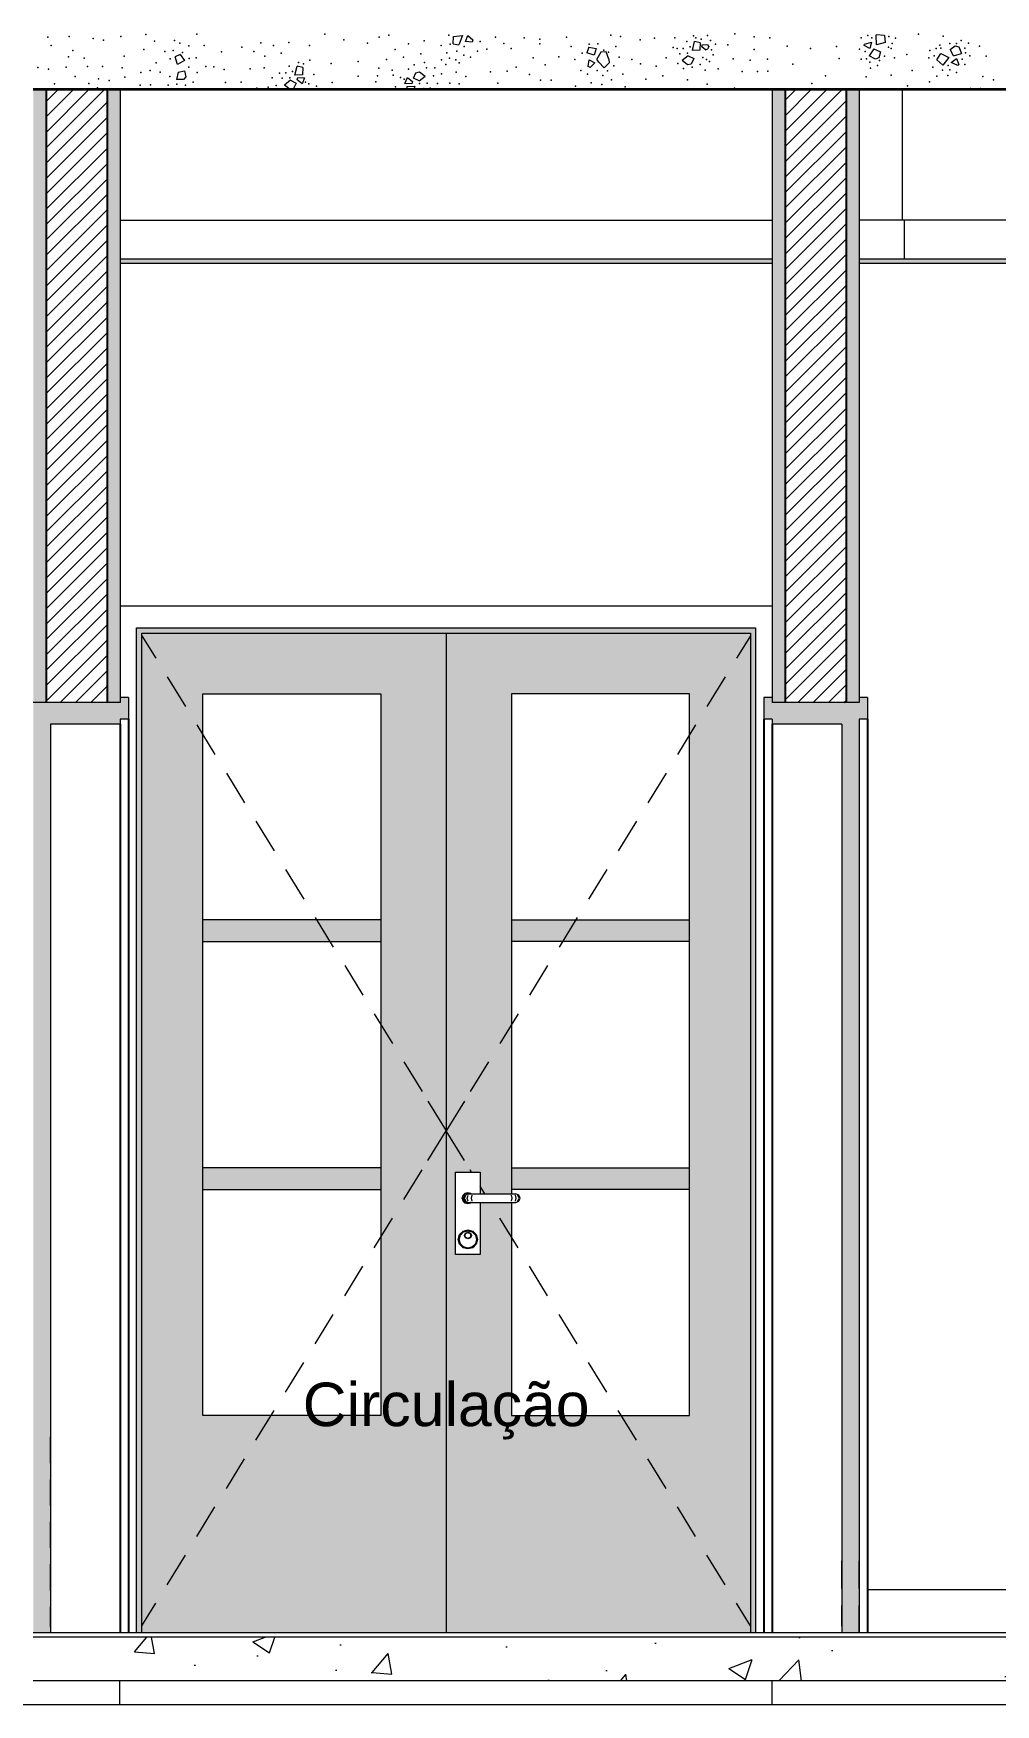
# Model space of a CAD drawing. Header units: metres. Extents: x -77 to 97, y 0 to 6.
# Drawn here: x 39.14 to 41.353, y -0.373 to 3.471 of the extents above; entities that cross this region are included whole.
import ezdxf

# ---------------------------------------------------------------- set-up
doc = ezdxf.new("R2010")
doc.units = ezdxf.units.M
doc.header["$MEASUREMENT"] = 0
for name, color, linetype, lineweight in [('0_Caneta_No__1', 7, 'Continuous', 35), ('FORRO.EXEC_Caneta_No__241', 7, 'Continuous', 13), ('LAJES.EST_Caneta_No__1', 7, 'Continuous', 35), ('LAJES.EST_Caneta_No__241', 7, 'Continuous', 13), ('LAJES.EST_Caneta_No__4', 7, 'Continuous', 20), ('LAJES.EST_Caneta_No__7', 7, 'Continuous', 13), ('PAREDE CONSTRUIR_Caneta_No__241', 7, 'Continuous', 13), ('PAREDE CONSTRUIR_Caneta_No__3', 7, 'Continuous', 25), ('PISO - Rodapé_Caneta_No__11', 7, 'Continuous', 5), ('Portas Archicad_Caneta_No__241', 7, 'Continuous', 13), ('Portas Archicad_Caneta_No__3', 7, 'Continuous', 25)]:
    doc.layers.add(name, color=color, linetype=linetype, lineweight=lineweight)
for name, color, linetype in [('COTAS CORTE', 7, 'Continuous'), ('FORRO.EXEC', 7, 'Continuous'), ('LAJES.EST', 7, 'Continuous'), ('PAREDE CONSTRUIR', 7, 'Continuous'), ('Portas Archicad', 7, 'Continuous')]:
    doc.layers.add(name, color=color, linetype=linetype)
for name, color, linetype, lineweight, true_color in [('COTAS CORTE_Caneta_No__25', 7, 'Continuous', 13, 0x982312), ('LAJES.EST_Caneta_No__16', 7, 'Continuous', 0, 0xc9c9c9), ('LAJES.EST_Caneta_No__254', 7, 'Continuous', 0, 0xd1c9ad), ('LAJES.EST_Caneta_No__97', 7, 'Continuous', 5, 0x6b6b6b), ('PAREDE CONSTRUIR_Caneta_No__16', 7, 'Continuous', 0, 0xc9c9c9), ('Portas Archicad_Caneta_No__16', 7, 'Continuous', 0, 0xc9c9c9), ('Portas Archicad_Caneta_No__9', 7, 'Continuous', 5, 0x020202)]:
    doc.layers.add(name, color=color, linetype=linetype, lineweight=lineweight, true_color=true_color)
doc.styles.add('ESTILO_GERADO_1', font='arial.ttf')
doc.dimstyles.new('ESTILO_GERADO__10', dxfattribs={"dimtxt": 0.1, "dimasz": 0.0475, "dimexe": 0.18, "dimexo": 0.624631, "dimgap": 0, "dimtad": 1, "dimzin": 0, "dimdsep": 46, "dimtxsty": 'ESTILO_GERADO_1', "dimblk": 'ARROWHEAD_11', "dimblk1": 'ARROWHEAD_11', "dimblk2": 'ARROWHEAD_11', "dimcen": 0.09, "dimclrd": 256, "dimclre": 256, "dimclrt": 256, "dimadec": 0, "dimazin": 0, "dimtfac": 1, "dimtdec": 4, "dimtmove": 0, "dimatfit": 3, "dimfxl": 0, "dimtolj": 1, "dimtzin": 0, "dimarcsym": 0})
pattern_1 = [(45, (77.543113, -0.207991), (-0.01767767, 0.01767767), [])]

# ---------------------------------------------------------------- blocks, each defined once
blk = doc.blocks.new('*X90', base_point=(77.5431, -0.208))
at = {"layer": 'LAJES.EST_Caneta_No__241', "color": 7, "linetype": 'Continuous', "lineweight": 13}
for p, q in [((40.1056, 3.4476), (40.1063, 3.4643)), ((40.1063, 3.4643), (40.1272, 3.4661)), ((40.1272, 3.4661), (40.1186, 3.4448)), ((40.1337, 3.4523), (40.1394, 3.4663)), ((40.1394, 3.4663), (40.151, 3.4568)), ((41.0793, 3.445), (41.0787, 3.4678)), ((41.0977, 3.4667), (41.0787, 3.4678)), ((41.0977, 3.4667), (41.0997, 3.4502)), ((39.4778, 3.423), (39.4657, 3.4174)), ((39.4778, 3.423), (39.4873, 3.4093)), ((40.1056, 3.4476), (40.1186, 3.4448)), ((40.1496, 3.4515), (40.1337, 3.4523)), ((40.151, 3.4568), (40.1496, 3.4515)), ((40.4178, 3.4393), (40.4133, 3.4268)), ((40.4301, 3.421), (40.4133, 3.4268)), ((40.4178, 3.4393), (40.4343, 3.4364)), ((40.4343, 3.4364), (40.4301, 3.421)), ((40.4453, 3.428), (40.4361, 3.412)), ((40.4573, 3.4287), (40.4453, 3.428)), ((40.4633, 3.412), (40.4573, 3.4287)), ((40.6559, 3.4317), (40.6609, 3.4523)), ((40.6733, 3.4328), (40.6559, 3.4317)), ((40.6739, 3.4495), (40.6609, 3.4523)), ((40.6739, 3.4495), (40.6733, 3.4328)), ((40.6776, 3.4402), (40.679, 3.4454)), ((40.6858, 3.4335), (40.6776, 3.4402)), ((40.679, 3.4454), (40.6916, 3.4448)), ((40.6858, 3.4335), (40.6912, 3.4355)), ((40.6937, 3.4417), (40.6912, 3.4355)), ((40.6937, 3.4417), (40.6916, 3.4448)), ((41.0513, 3.4438), (41.0515, 3.4464)), ((41.0642, 3.4362), (41.0513, 3.4438)), ((41.0515, 3.4464), (41.0676, 3.451)), ((41.0735, 3.4357), (41.0628, 3.4199)), ((41.0676, 3.451), (41.0642, 3.4362)), ((41.0735, 3.4357), (41.0887, 3.4289)), ((41.0997, 3.4502), (41.0793, 3.445)), ((41.0887, 3.4289), (41.0847, 3.4153)), ((41.2183, 3.4108), (41.2271, 3.4249)), ((41.2271, 3.4249), (41.2462, 3.4161)), ((41.249, 3.4346), (41.2607, 3.4425)), ((41.2566, 3.4197), (41.249, 3.4346)), ((41.2566, 3.4197), (41.2748, 3.4252)), ((41.2607, 3.4425), (41.2688, 3.4402)), ((41.2688, 3.4402), (41.2748, 3.4252)), ((39.4711, 3.3996), (39.4657, 3.4174)), ((39.4873, 3.4093), (39.4711, 3.3996)), ((39.4731, 3.3824), (39.4877, 3.3854)), ((39.4877, 3.3854), (39.4904, 3.3715)), ((39.7413, 3.3752), (39.7464, 3.3958)), ((39.7594, 3.393), (39.7464, 3.3958)), ((39.7594, 3.393), (39.7587, 3.3763)), ((40.02, 3.3809), (40.0282, 3.3829)), ((40.0282, 3.3829), (40.0409, 3.3729)), ((40.4158, 3.3952), (40.4187, 3.4108)), ((40.4208, 3.3931), (40.4158, 3.3952)), ((40.4187, 3.4108), (40.4318, 3.4033)), ((40.4318, 3.4033), (40.4208, 3.3931)), ((40.4404, 3.405), (40.4361, 3.412)), ((40.4526, 3.3924), (40.4404, 3.405)), ((40.4642, 3.4036), (40.4526, 3.3924)), ((40.4633, 3.412), (40.4642, 3.4036)), ((40.6458, 3.4199), (40.6321, 3.4088)), ((40.6448, 3.3988), (40.6321, 3.4088)), ((40.653, 3.4008), (40.6448, 3.3988)), ((40.6458, 3.4199), (40.6591, 3.4135)), ((40.6591, 3.4135), (40.653, 3.4008)), ((41.0769, 3.412), (41.0628, 3.4199)), ((41.0847, 3.4153), (41.0769, 3.412)), ((41.2183, 3.4108), (41.2324, 3.398)), ((41.2462, 3.4161), (41.2324, 3.398)), ((41.2515, 3.4041), (41.2635, 3.4134)), ((41.2669, 3.3975), (41.2515, 3.4041)), ((41.2635, 3.4134), (41.2687, 3.3994)), ((41.2687, 3.3994), (41.2669, 3.3975)), ((39.4731, 3.3824), (39.469, 3.3653)), ((39.4851, 3.365), (39.469, 3.3653)), ((39.4904, 3.3715), (39.4851, 3.365)), ((39.7312, 3.3634), (39.7176, 3.3523)), ((39.7302, 3.3422), (39.7176, 3.3523)), ((39.7312, 3.3634), (39.7446, 3.357)), ((39.7446, 3.357), (39.7384, 3.3443)), ((39.7587, 3.3763), (39.7413, 3.3752)), ((39.7464, 3.3646), (39.7478, 3.3699)), ((39.758, 3.3551), (39.7464, 3.3646)), ((39.7478, 3.3699), (39.7637, 3.3691)), ((39.7637, 3.3691), (39.758, 3.3551)), ((39.9947, 3.356), (40.0004, 3.3701)), ((40.0106, 3.3553), (39.9947, 3.356)), ((39.9995, 3.342), (39.9997, 3.3489)), ((39.9997, 3.3489), (40.0171, 3.35)), ((40.0004, 3.3701), (40.012, 3.3605)), ((40.012, 3.3605), (40.0106, 3.3553)), ((40.0139, 3.3682), (40.02, 3.3809)), ((40.0272, 3.3618), (40.0139, 3.3682)), ((40.0171, 3.35), (40.0152, 3.342)), ((40.0272, 3.3618), (40.0409, 3.3729)), ((39.7384, 3.3443), (39.7302, 3.3422))]:
    blk.add_line(p, q, dxfattribs=at)
for p in [(39.1733, 3.4625), (39.2225, 3.464), (39.3409, 3.4641), (39.3984, 3.469), (39.5158, 3.4697), (39.8103, 3.4693), (39.9352, 3.4624), (39.9575, 3.4672), (40.0952, 3.4673), (40.2026, 3.4625), (40.2687, 3.4611), (40.3666, 3.4626), (40.468, 3.4671), (40.4906, 3.4638), (40.5684, 3.46), (40.6152, 3.4611), (40.6585, 3.4659), (40.664, 3.4609), (40.6904, 3.4665), (40.7538, 3.4702), (40.7979, 3.4631), (40.8344, 3.4614), (41.0443, 3.4611), (41.0596, 3.4661), (41.0687, 3.4608), (41.1079, 3.4639), (41.1235, 3.4604), (41.1764, 3.4696), (41.2329, 3.4652), (39.1805, 3.4437), (39.2309, 3.4318), (39.277, 3.4594), (39.3013, 3.4557), (39.3942, 3.4345), (39.4181, 3.4536), (39.4422, 3.4293), (39.4611, 3.4318), (39.4645, 3.4551), (39.4768, 3.4487), (39.4828, 3.4277), (39.4971, 3.4427), (39.5325, 3.4432), (39.5724, 3.429), (39.6191, 3.44), (39.6469, 3.43), (39.663, 3.4493), (39.6922, 3.4431), (39.7101, 3.426), (39.7278, 3.4507), (39.7751, 3.4436), (39.8541, 3.4564), (39.9087, 3.4492), (39.9723, 3.4345), (40.0029, 3.4473), (40.0308, 3.424), (40.039, 3.4544), (40.0783, 3.4436), (40.0909, 3.4266), (40.0987, 3.4469), (40.1136, 3.4306), (40.1307, 3.4415), (40.1615, 3.4301), (40.1674, 3.4526), (40.1833, 3.4348), (40.222, 3.448), (40.239, 3.4366), (40.3051, 3.4476), (40.3052, 3.4581), (40.3769, 3.4411), (40.4021, 3.4255), (40.4181, 3.4462), (40.4387, 3.447), (40.4525, 3.4329), (40.4625, 3.4278), (40.48, 3.4412), (40.5357, 3.4566), (40.6118, 3.4392), (40.6205, 3.4362), (40.627, 3.4246), (40.635, 3.4369), (40.6431, 3.4524), (40.6446, 3.4259), (40.6505, 3.4402), (40.676, 3.4578), (40.6977, 3.4551), (40.6998, 3.4336), (40.7035, 3.422), (40.7092, 3.4469), (40.7374, 3.4451), (40.7983, 3.4345), (40.8739, 3.4417), (40.9276, 3.4368), (40.9873, 3.4414), (41.0404, 3.4347), (41.0534, 3.4293), (41.107, 3.44), (41.1131, 3.4362), (41.1152, 3.4477), (41.1494, 3.4231), (41.2022, 3.4319), (41.2166, 3.4366), (41.2255, 3.4442), (41.2278, 3.4374), (41.2482, 3.4482), (41.2637, 3.4482), (41.2745, 3.4546), (41.2829, 3.4377), (41.2845, 3.4267), (41.2911, 3.4492), (41.316, 3.4423), (39.1502, 3.3931), (39.1746, 3.3893), (39.215, 3.3939), (39.2207, 3.417), (39.257, 3.4141), (39.2642, 3.3954), (39.2991, 3.3955), (39.3439, 3.392), (39.3487, 3.4188), (39.4081, 3.3863), (39.4226, 3.4033), (39.4541, 3.4127), (39.4977, 3.3939), (39.4979, 3.4136), (39.5141, 3.4154), (39.5367, 3.3952), (39.5548, 3.3945), (39.5788, 3.388), (39.6389, 3.3901), (39.671, 3.3918), (39.6719, 3.4188), (39.7285, 3.3959), (39.736, 3.3836), (39.7494, 3.4044), (39.7614, 3.4012), (39.7758, 3.41), (39.8245, 3.4022), (39.8869, 3.4069), (39.9346, 3.3914), (39.9522, 3.4116), (39.9654, 3.3864), (39.9916, 3.4169), (40.0026, 3.3887), (40.0155, 3.3992), (40.0396, 3.4043), (40.044, 3.3917), (40.0634, 3.3923), (40.0784, 3.4105), (40.0884, 3.3994), (40.0968, 3.414), (40.1114, 3.4107), (40.119, 3.4038), (40.1302, 3.4211), (40.1454, 3.4167), (40.1913, 3.383), (40.23, 3.3844), (40.2503, 3.3937), (40.2898, 3.4147), (40.317, 3.3988), (40.349, 3.4173), (40.3856, 3.4115), (40.3991, 3.3859), (40.4369, 3.3863), (40.4609, 3.3849), (40.4749, 3.3963), (40.4876, 3.4169), (40.5163, 3.4116), (40.5364, 3.4013), (40.5726, 3.396), (40.5959, 3.4147), (40.622, 3.4024), (40.6351, 3.3906), (40.6556, 3.3933), (40.6738, 3.3996), (40.6801, 3.4156), (40.6856, 3.3864), (40.6883, 3.4116), (40.695, 3.4066), (40.7149, 3.3897), (40.75, 3.4128), (40.7703, 3.3833), (40.7886, 3.4094), (40.8059, 3.3839), (40.8285, 3.4123), (40.8297, 3.3841), (40.8871, 3.4003), (40.9932, 3.4135), (41.0445, 3.412), (41.0562, 3.4127), (41.0644, 3.405), (41.0653, 3.391), (41.0816, 3.3973), (41.086, 3.409), (41.0979, 3.4188), (41.1205, 3.4152), (41.1612, 3.3857), (41.2, 3.4152), (41.2087, 3.3935), (41.2121, 3.4194), (41.2312, 3.3869), (41.2445, 3.3971), (41.2482, 3.3873), (41.2762, 3.4119), (41.2829, 3.3996), (41.2941, 3.4198), (41.332, 3.4186), (39.1884, 3.3549), (39.2359, 3.3723), (39.2677, 3.3563), (39.287, 3.3458), (39.2898, 3.3667), (39.3142, 3.363), (39.3504, 3.3705), (39.3852, 3.3525), (39.3868, 3.3816), (39.4094, 3.3526), (39.4315, 3.3818), (39.45, 3.3522), (39.4536, 3.3721), (39.4695, 3.3542), (39.49, 3.3522), (39.5075, 3.3591), (39.5165, 3.3817), (39.5821, 3.3581), (39.6181, 3.3591), (39.6535, 3.3453), (39.6796, 3.3473), (39.6892, 3.3688), (39.6982, 3.3512), (39.7059, 3.3797), (39.7125, 3.3681), (39.7204, 3.3803), (39.7301, 3.3694), (39.7655, 3.3591), (39.7737, 3.3551), (39.7853, 3.3771), (39.7912, 3.3497), (39.827, 3.3582), (39.8873, 3.3727), (39.9276, 3.3599), (39.9316, 3.3736), (39.9672, 3.3755), (39.9732, 3.3481), (39.9847, 3.37), (39.9929, 3.3661), (40.0284, 3.3558), (40.038, 3.3448), (40.046, 3.3571), (40.0525, 3.3455), (40.0602, 3.3739), (40.0692, 3.3564), (40.0788, 3.3779), (40.0978, 3.3571), (40.1126, 3.3822), (40.119, 3.3549), (40.1349, 3.3723), (40.2084, 3.357), (40.2811, 3.3769), (40.3064, 3.3635), (40.3306, 3.3637), (40.3868, 3.3501), (40.4144, 3.3774), (40.423, 3.3577), (40.4474, 3.3539), (40.4502, 3.3748), (40.4695, 3.3643), (40.496, 3.3773), (40.5013, 3.3484), (40.5488, 3.3658), (40.5876, 3.3735), (40.6447, 3.3642), (40.69, 3.3542), (40.7528, 3.3451), (40.9306, 3.3561), (40.9624, 3.3738), (41.0556, 3.3716), (41.1132, 3.3753), (41.1504, 3.351), (41.2015, 3.3602), (41.218, 3.373), (41.2439, 3.3741), (41.2632, 3.3816), (41.3244, 3.3723), (41.3488, 3.3641), (39.2121, 3.3429), (39.2412, 3.3434), (39.3227, 3.3432), (39.89, 3.3433), (40.2622, 3.344), (40.9981, 3.3435), (41.2953, 3.3443), (41.3189, 3.3442)]:
    blk.add_point(p, dxfattribs=at)
blk = doc.blocks.new('*D106', base_point=(77.5431, -0.208))
at = {"layer": 'COTAS CORTE_Caneta_No__25', "linetype": 'Continuous', "lineweight": 13, "true_color": 0x982312}
for points in [[(45.0939, 3.342), (45.0949, 3.3372), (45.0976, 3.3332), (45.1016, 3.3305), (45.1064, 3.3295), (45.1112, 3.3305), (45.1153, 3.3332), (45.118, 3.3372), (45.1189, 3.342), (45.118, 3.3468), (45.1153, 3.3508), (45.1112, 3.3536), (45.1064, 3.3545), (45.1016, 3.3536), (45.0976, 3.3508), (45.0949, 3.3468)], [(45.0939, 2.952), (45.0949, 2.9472), (45.0976, 2.9432), (45.1016, 2.9405), (45.1064, 2.9395), (45.1112, 2.9405), (45.1153, 2.9432), (45.118, 2.9472), (45.1189, 2.952), (45.118, 2.9568), (45.1153, 2.9608), (45.1112, 2.9636), (45.1064, 2.9645), (45.1016, 2.9636), (45.0976, 2.9608), (45.0949, 2.9568)], [(45.0939, 2.942), (45.0949, 2.9372), (45.0976, 2.9332), (45.1016, 2.9305), (45.1064, 2.9295), (45.1112, 2.9305), (45.1153, 2.9332), (45.118, 2.9372), (45.1189, 2.942), (45.118, 2.9468), (45.1153, 2.9508), (45.1112, 2.9536), (45.1064, 2.9545), (45.1016, 2.9536), (45.0976, 2.9508), (45.0949, 2.9468)]]:
    blk.add_hatch(color=24, dxfattribs=at).paths.add_polyline_path(points)
at = {"layer": 'COTAS CORTE_Caneta_No__25', "color": 24, "linetype": 'Continuous', "lineweight": 13, "true_color": 0x982312}
for p, q in [((45.0939, 3.342), (44.4818, 3.342)), ((45.1064, 2.9645), (45.1064, 3.3295)), ((45.1533, 3.342), (45.1189, 3.342)), ((45.0939, 2.952), (44.4818, 2.952)), ((45.1533, 2.952), (45.1189, 2.952))]:
    blk.add_line(p, q, dxfattribs=at)
for centre in [(45.1064, 3.342), (45.1064, 2.952)]:
    blk.add_circle(centre, 0.0125, dxfattribs=at)
at = {"layer": 'COTAS CORTE_Caneta_No__25', "color": 24, "lineweight": 13, "true_color": 0x982312, "insert": (45.0864, 3.0135), "char_height": 0.1, "attachment_point": 7, "rotation": 90, "style": 'ESTILO_GERADO_1'}
blk.add_mtext('\\A1;{\\pql;\\fArial|b0|i0|c0|p0;\\W1.000000;0,39}', dxfattribs=at)
blk = doc.blocks.new('ARROWHEAD_11')
at = {"color": 0, "linetype": 'Continuous', "lineweight": 0}
blk.add_line((0, 0), (-1, 0), dxfattribs=at)
at = {"color": 0, "linetype": 'Continuous', "lineweight": 0, "const_width": 0.25, "flags": 128}
blk.add_lwpolyline([(-0.125, 0, 1), (0.125, 0, 1)], format="xyb", close=True, dxfattribs=at)
blk = doc.blocks.new('*D107', base_point=(77.5431, -0.208))
at = {"layer": 'COTAS CORTE_Caneta_No__25', "linetype": 'Continuous', "lineweight": 13, "true_color": 0x982312}
for points in [[(45.0939, 3.492), (45.0949, 3.4872), (45.0976, 3.4832), (45.1016, 3.4805), (45.1064, 3.4795), (45.1112, 3.4805), (45.1153, 3.4832), (45.118, 3.4872), (45.1189, 3.492), (45.118, 3.4968), (45.1153, 3.5008), (45.1112, 3.5036), (45.1064, 3.5045), (45.1016, 3.5036), (45.0976, 3.5008), (45.0949, 3.4968)], [(45.0939, 3.342), (45.0949, 3.3372), (45.0976, 3.3332), (45.1016, 3.3305), (45.1064, 3.3295), (45.1112, 3.3305), (45.1153, 3.3332), (45.118, 3.3372), (45.1189, 3.342), (45.118, 3.3468), (45.1153, 3.3508), (45.1112, 3.3536), (45.1064, 3.3545), (45.1016, 3.3536), (45.0976, 3.3508), (45.0949, 3.3468)]]:
    blk.add_hatch(color=24, dxfattribs=at).paths.add_polyline_path(points)
at = {"layer": 'COTAS CORTE_Caneta_No__25', "color": 24, "linetype": 'Continuous', "lineweight": 13, "true_color": 0x982312}
for p, q in [((45.0939, 3.492), (44.4818, 3.492)), ((45.1064, 3.3545), (45.1064, 3.4795)), ((45.1533, 3.492), (45.1189, 3.492)), ((45.0939, 3.342), (44.4818, 3.342)), ((45.1533, 3.342), (45.1189, 3.342))]:
    blk.add_line(p, q, dxfattribs=at)
for centre in [(45.1064, 3.492), (45.1064, 3.342)]:
    blk.add_circle(centre, 0.0125, dxfattribs=at)

msp = doc.modelspace()

# ---------------------------------------------------------------- hatches: boundary and pattern name
at = {"layer": 'FORRO.EXEC', "linetype": 'Continuous', "lineweight": 0, "true_color": 0xffffff}
for points in [[(39.3394, 2.942), (40.8394, 2.942), (40.8394, 2.952), (39.3394, 2.952)], [(41.0394, 2.942), (42.5394, 2.942), (42.5394, 2.952), (41.0394, 2.952)]]:
    msp.add_hatch(color=7, dxfattribs=at).paths.add_polyline_path(points)
at = {"layer": 'LAJES.EST_Caneta_No__254', "linetype": 'Continuous', "lineweight": 0, "true_color": 0xd1c9ad}
h = msp.add_hatch(dxfattribs=at)
h.set_pattern_fill('Haie_OD_0003', color=9, style=0, pattern_type=2)
h.set_pattern_definition([(45, (77.54311, 0.292), (-0.159099, 0.159099), [0, -0.15, 0, -0.225]), (110, (78.04311, 0.292), (0.2114308, 0.0769545), [0, -0.11, 0, -0.19])])
h.paths.add_polyline_path([(42.6394, -0.208), (39.1394, -0.208), (39.1394, -0.218), (42.6394, -0.218)])
at = {"layer": 'LAJES.EST_Caneta_No__97', "linetype": 'Continuous', "lineweight": 5, "true_color": 0x6b6b6b}
h = msp.add_hatch(dxfattribs=at)
h.set_pattern_fill('AR_CONC_0003', color=251, style=0, pattern_type=2)
h.set_pattern_definition([(50, (77.5431, -0.208), (-0.546554, 0.047817), [0.05715, -0.62865]), (355, (77.5431, -0.208), (-0.10573, 0.5731705), [0.04572, -0.502922]), (100.4514, (77.58866, -0.212), (0.440824, 0.525353), [0.04857, -0.534271]), (46.1842, (77.5431, -0.0556), (-0.813237, 0.126127), [0.085725, -0.942975]), (96.6356, (77.6109, -0.0661), (0.712212, 0.742278), [0.072855, -0.801407]), (351.1842, (77.5431, -0.0556), (0.712212, 0.742278), [0.06858, -0.75438]), (21, (77.6193, -0.0937), (-0.454843, 0.3067956), [0.05715, -0.62865]), (326, (77.6193, -0.0937), (0.185406, 0.552564), [0.04572, -0.50292]), (71.4514, (77.6572, -0.11926), (0.640249, 0.245768), [0.04857, -0.53427]), (37.5, (77.54311, -0.208), (0.0092658, 0.2536651), [0, -0.496824, 0, -0.51054, 0, -0.504825]), (7.5, (77.5431, -0.208), (0.200459, 0.3005417), [0, -0.291084, 0, -0.485394, 0, -0.192405]), (327.5, (77.37319, -0.208), (-0.4067718, 0.0171862), [0, -0.1905, 0, -0.59436, 0, -0.78867]), (317.5, (77.297, -0.208), (0.4443875, 0.0762795), [0, -0.24765, 0, -0.394716, 0, -0.56007])])
h.paths.add_polyline_path([(39.1394, -0.318), (42.6394, -0.318), (42.6394, -0.218), (39.1394, -0.218)])
at = {"layer": 'PAREDE CONSTRUIR', "linetype": 'Continuous', "lineweight": 0, "true_color": 0xffffff}
for points in [[(39.1394, 3.342), (39.1394, 1.932), (39.1694, 1.932), (39.1694, 3.342)], [(39.3394, 3.342), (39.3094, 3.342), (39.3094, 1.932), (39.3394, 1.932)], [(40.8394, 3.342), (40.8394, 1.932), (40.8694, 1.932), (40.8694, 3.342)], [(41.0394, 3.342), (41.0094, 3.342), (41.0094, 1.932), (41.0394, 1.932)]]:
    msp.add_hatch(color=7, dxfattribs=at).paths.add_polyline_path(points)
at = {"layer": 'PAREDE CONSTRUIR', "linetype": 'Continuous', "lineweight": 0, "true_color": 0x000000}
h = msp.add_hatch(dxfattribs=at)
h.set_pattern_fill('common_brick_0003', color=18, style=0, pattern_type=2)
h.set_pattern_definition(pattern_1)
h.paths.add_polyline_path([(39.1694, 1.932), (39.3094, 1.932), (39.3094, 3.342), (39.1694, 3.342)])
h = msp.add_hatch(dxfattribs=at)
h.set_pattern_fill('common_brick_0003', color=18, style=0, pattern_type=2)
h.set_pattern_definition(pattern_1)
h.paths.add_polyline_path([(40.8694, 3.342), (40.8694, 1.932), (41.0094, 1.932), (41.0094, 3.342)])
at = {"layer": 'PAREDE CONSTRUIR_Caneta_No__16', "linetype": 'Continuous', "lineweight": 0, "true_color": 0xc9c9c9}
h = msp.add_hatch(dxfattribs=at)
h.set_pattern_fill('Ceramica_60_x_60_0003', color=9, style=0, pattern_type=2)
h.set_pattern_definition([(0, (44.7434, -0.208), (0, 0.6), []), (90, (44.7434, -0.208), (-0.6, 0), [])])
h.paths.add_polyline_path([(41.0394, 3.042), (41.0394, 2.952), (44.7434, 2.952), (44.7434, 3.042)])
at = {"layer": 'Portas Archicad', "linetype": 'Continuous', "lineweight": 0, "true_color": 0xffffff}
for points in [[(39.1794, 1.894), (39.1794, 1.882), (39.3394, 1.882), (39.3394, 1.932), (39.1394, 1.932), (39.1394, 1.894)], [(39.3584, 1.894), (39.3584, 1.944), (39.3394, 1.944), (39.3394, 1.894)], [(40.8204, 1.894), (40.8394, 1.894), (40.8394, 1.944), (40.8204, 1.944)], [(40.9994, 1.894), (41.0394, 1.894), (41.0394, 1.932), (40.8394, 1.932), (40.8394, 1.882), (40.9994, 1.882)], [(41.0584, 1.894), (41.0584, 1.944), (41.0394, 1.944), (41.0394, 1.894)], [(39.1394, -0.208), (39.1794, -0.208), (39.1794, 1.894), (39.1394, 1.894)], [(41.0394, -0.208), (41.0394, 1.894), (40.9994, 1.894), (40.9994, -0.208)]]:
    msp.add_hatch(color=7, dxfattribs=at).paths.add_polyline_path(points)
at = {"layer": 'Portas Archicad_Caneta_No__16', "linetype": 'Continuous', "lineweight": 0, "true_color": 0xc9c9c9}
for points in [[(40.8014, 2.104), (39.3774, 2.104), (39.3774, 2.092), (39.3894, 2.092), (40.7894, 2.092), (40.8014, 2.092)], [(39.3774, -0.208), (39.3894, -0.208), (39.3894, 2.092), (39.3774, 2.092)], [(40.0894, 2.092), (39.3894, 2.092), (39.3894, 1.952), (39.5294, 1.952), (39.9394, 1.952), (40.0894, 1.952)], [(40.7894, 2.092), (40.0894, 2.092), (40.0894, 1.952), (40.2394, 1.952), (40.6494, 1.952), (40.7894, 1.952)], [(40.7894, 2.092), (40.7894, -0.208), (40.8014, -0.208), (40.8014, 2.092)], [(39.5294, 1.952), (39.3894, 1.952), (39.3894, 0.292), (39.5294, 0.292)], [(40.0894, 0.292), (40.0894, 1.952), (39.9394, 1.952), (39.9394, 0.292)], [(40.0894, 0.292), (40.2394, 0.292), (40.2394, 0.782), (40.2371, 0.782), (40.1679, 0.782), (40.1679, 0.662), (40.1109, 0.662), (40.1109, 0.852), (40.1679, 0.852), (40.1679, 0.802), (40.2394, 0.802), (40.2394, 1.952), (40.0894, 1.952)], [(40.6494, 0.292), (40.7894, 0.292), (40.7894, 1.952), (40.6494, 1.952)], [(39.5294, 1.382), (39.9394, 1.382), (39.9394, 1.432), (39.5294, 1.432)], [(40.6494, 1.382), (40.6494, 1.432), (40.2394, 1.432), (40.2394, 1.382)], [(39.5294, 0.812), (39.9394, 0.812), (39.9394, 0.862), (39.5294, 0.862)], [(40.6494, 0.812), (40.6494, 0.862), (40.2394, 0.862), (40.2394, 0.812)], [(39.3894, -0.208), (40.0894, -0.208), (40.0894, 0.292), (39.9394, 0.292), (39.5294, 0.292), (39.3894, 0.292)], [(40.2394, 0.292), (40.0894, 0.292), (40.0894, -0.208), (40.7894, -0.208), (40.7894, 0.292), (40.6494, 0.292)]]:
    msp.add_hatch(color=9, dxfattribs=at).paths.add_polyline_path(points)

# ---------------------------------------------------------------- linework, layer by layer
at = {"layer": 'FORRO.EXEC_Caneta_No__241', "color": 7, "linetype": 'Continuous', "lineweight": 13}
for p, q in [((40.8394, 2.952), (39.3394, 2.952)), ((40.8394, 2.942), (39.3394, 2.942)), ((42.5394, 2.952), (41.0394, 2.952)), ((42.5394, 2.942), (41.0394, 2.942))]:
    msp.add_line(p, q, dxfattribs=at)
at = {"layer": 'LAJES.EST_Caneta_No__1', "color": 7, "linetype": 'Continuous', "lineweight": 35}
for p, q in [((40.8394, 3.342), (39.3394, 3.342)), ((44.7434, 3.342), (41.0394, 3.342))]:
    msp.add_line(p, q, dxfattribs=at)
at = {"layer": 'LAJES.EST_Caneta_No__1', "color": 7, "linetype": 'Continuous', "lineweight": 35, "flags": 128}
for points in [[(39.3394, 3.342), (39.3094, 3.342), (39.1694, 3.342), (39.1394, 3.342)], [(41.0394, 3.342), (41.0094, 3.342), (40.8694, 3.342), (40.8394, 3.342)]]:
    msp.add_lwpolyline(points, dxfattribs=at)
at = {"layer": 'LAJES.EST_Caneta_No__16', "color": 9, "linetype": 'Continuous', "lineweight": 0, "true_color": 0xc9c9c9}
for p, q in [((39.339, -0.373), (39.339, -0.318)), ((40.8394, -0.373), (40.8394, -0.318)), ((35.2429, -0.373), (39.339, -0.373)), ((39.339, -0.373), (40.8394, -0.373)), ((40.8394, -0.373), (44.9434, -0.373))]:
    msp.add_line(p, q, dxfattribs=at)
at = {"layer": 'LAJES.EST_Caneta_No__4', "color": 7, "linetype": 'Continuous', "lineweight": 20}
msp.add_line((42.6394, -0.318), (39.1394, -0.318), dxfattribs=at)
at = {"layer": 'LAJES.EST_Caneta_No__7', "color": 7, "linetype": 'Continuous', "lineweight": 13}
msp.add_line((42.6394, -0.218), (39.1394, -0.218), dxfattribs=at)
at = {"layer": 'LAJES.EST_Caneta_No__7', "color": 7, "linetype": 'Continuous', "lineweight": 13, "flags": 128}
msp.add_lwpolyline([(42.6394, -0.208), (42.5994, -0.208), (41.0394, -0.208), (40.9994, -0.208), (39.1794, -0.208), (39.1394, -0.208)], dxfattribs=at)
at = {"layer": 'PAREDE CONSTRUIR_Caneta_No__16', "color": 9, "linetype": 'Continuous', "lineweight": 0, "true_color": 0xc9c9c9}
for p, q in [((41.1394, 3.042), (41.1394, 3.342)), ((39.3394, 3.042), (40.8394, 3.042)), ((41.1394, 3.042), (41.0394, 3.042)), ((44.7434, 3.042), (41.1394, 3.042))]:
    msp.add_line(p, q, dxfattribs=at)
at = {"layer": 'PAREDE CONSTRUIR_Caneta_No__241', "color": 7, "linetype": 'Continuous', "lineweight": 13}
for p, q in [((39.3394, 3.342), (39.3394, 2.952)), ((40.8394, 3.342), (40.8394, 2.952)), ((41.0394, 3.342), (41.0394, 2.952)), ((39.3394, 2.952), (39.3394, 2.942)), ((40.8394, 2.952), (40.8394, 2.942)), ((41.0394, 2.952), (41.0394, 2.942))]:
    msp.add_line(p, q, dxfattribs=at)
at = {"layer": 'PAREDE CONSTRUIR_Caneta_No__241', "color": 7, "linetype": 'Continuous', "lineweight": 13, "flags": 128}
for points in [[(39.3394, 2.942), (39.3394, 1.944), (39.3394, 1.932)], [(40.8394, 2.942), (40.8394, 1.944), (40.8394, 1.932)], [(41.0394, 2.942), (41.0394, 1.944), (41.0394, 1.932)], [(39.3394, 1.932), (39.3094, 1.932), (39.1694, 1.932), (39.1394, 1.932)], [(41.0394, 1.932), (41.0094, 1.932), (40.8694, 1.932), (40.8394, 1.932)]]:
    msp.add_lwpolyline(points, dxfattribs=at)
at = {"layer": 'PAREDE CONSTRUIR_Caneta_No__3', "color": 7, "linetype": 'Continuous', "lineweight": 25}
for p, q in [((39.1694, 3.342), (39.1694, 1.932)), ((39.3094, 3.342), (39.3094, 1.932)), ((40.8694, 3.342), (40.8694, 1.932)), ((41.0094, 3.342), (41.0094, 1.932))]:
    msp.add_line(p, q, dxfattribs=at)
at = {"layer": 'PISO - Rodapé_Caneta_No__11', "color": 7, "linetype": 'Continuous', "lineweight": 5}
for p, q in [((39.3584, -0.108), (39.3594, -0.108)), ((39.3594, -0.108), (39.3594, -0.208)), ((40.8194, -0.108), (40.8194, -0.208)), ((40.8204, -0.108), (40.8194, -0.108)), ((41.0584, -0.108), (41.0594, -0.108)), ((41.0594, -0.108), (41.0594, -0.208)), ((41.0594, -0.108), (42.5194, -0.108))]:
    msp.add_line(p, q, dxfattribs=at)
at = {"layer": 'Portas Archicad_Caneta_No__16', "color": 9, "linetype": 'Continuous', "lineweight": 0, "true_color": 0xc9c9c9}
for p, q in [((40.8394, 2.154), (39.3394, 2.154)), ((39.3774, -0.208), (39.3774, 2.104)), ((39.3774, 2.104), (40.8014, 2.104)), ((39.3894, -0.208), (39.3894, 2.092)), ((39.3894, 2.092), (40.7894, 2.092)), ((39.3894, 2.0857), (39.4213, 2.0339)), ((40.0894, 2.092), (40.0894, -0.208)), ((40.7894, 2.0857), (40.7575, 2.0339)), ((40.7894, 2.092), (40.7894, -0.208)), ((40.8014, 2.104), (40.8014, -0.208)), ((39.4475, 1.9913), (39.4894, 1.9231)), ((40.7313, 1.9913), (40.6894, 1.9231)), ((39.5294, 0.292), (39.5294, 1.952)), ((39.5294, 1.952), (39.9394, 1.952)), ((39.9394, 1.952), (39.9394, 0.292)), ((40.2394, 1.952), (40.2394, 0.802)), ((40.6494, 1.952), (40.2394, 1.952)), ((40.6494, 0.292), (40.6494, 1.952)), ((39.5156, 1.8805), (39.5575, 1.8124)), ((40.6633, 1.8805), (40.6214, 1.8124)), ((39.5837, 1.7698), (39.6256, 1.7016)), ((40.5952, 1.7698), (40.5533, 1.7016)), ((39.6517, 1.659), (39.6936, 1.5909)), ((40.5271, 1.659), (40.4852, 1.5909)), ((39.7198, 1.5483), (39.7617, 1.4801)), ((40.459, 1.5483), (40.4171, 1.4801)), ((39.9394, 1.432), (39.5294, 1.432)), ((39.7879, 1.4375), (39.8298, 1.3694)), ((40.2394, 1.432), (40.6494, 1.432)), ((40.3909, 1.4375), (40.3491, 1.3694)), ((39.5294, 1.382), (39.9394, 1.382)), ((40.6494, 1.382), (40.2394, 1.382)), ((39.856, 1.3268), (39.8979, 1.2586)), ((40.3229, 1.3268), (40.281, 1.2586)), ((39.9241, 1.216), (39.9659, 1.1479)), ((40.2548, 1.216), (40.2129, 1.1479)), ((39.9921, 1.1053), (40.034, 1.0371)), ((40.1867, 1.1053), (40.1448, 1.0371)), ((40.0475, 1.0152), (40.0894, 0.947)), ((40.1313, 1.0152), (40.0894, 0.947)), ((40.0475, 0.8789), (40.0894, 0.947)), ((40.1313, 0.8789), (40.0894, 0.947)), ((39.9394, 0.862), (39.5294, 0.862)), ((39.9921, 0.7887), (40.034, 0.8569)), ((40.1109, 0.852), (40.1679, 0.852)), ((40.1109, 0.662), (40.1109, 0.852)), ((40.1478, 0.852), (40.1448, 0.8569)), ((40.1679, 0.852), (40.1679, 0.802)), ((40.2394, 0.862), (40.6494, 0.862)), ((39.5294, 0.812), (39.9394, 0.812)), ((40.1786, 0.802), (40.1679, 0.8193)), ((40.6494, 0.812), (40.2394, 0.812)), ((40.1264, 0.792), (40.1282, 0.7985)), ((40.1282, 0.7855), (40.1264, 0.792)), ((40.1274, 0.792), (40.129, 0.798)), ((40.129, 0.786), (40.1274, 0.792)), ((40.1282, 0.7985), (40.1329, 0.8033)), ((40.1329, 0.7808), (40.1282, 0.7855)), ((40.129, 0.798), (40.1334, 0.8024)), ((40.1334, 0.7816), (40.129, 0.786)), ((40.1294, 0.792), (40.1323, 0.7991)), ((40.1323, 0.7849), (40.1294, 0.792)), ((40.1315, 0.792), (40.1343, 0.7991)), ((40.1343, 0.7849), (40.1315, 0.792)), ((40.1323, 0.7991), (40.1394, 0.802)), ((40.1394, 0.782), (40.1323, 0.7849)), ((40.1329, 0.8033), (40.1394, 0.805)), ((40.1394, 0.779), (40.1329, 0.7808)), ((40.1334, 0.8024), (40.1394, 0.804)), ((40.1394, 0.78), (40.1334, 0.7816)), ((40.1381, 0.792), (40.1402, 0.7991)), ((40.1402, 0.7849), (40.1381, 0.792)), ((40.1394, 0.805), (40.1459, 0.8033)), ((40.1394, 0.804), (40.1454, 0.8024)), ((40.1394, 0.802), (40.1409, 0.802)), ((40.1394, 0.782), (40.1409, 0.782)), ((40.1454, 0.7816), (40.1394, 0.78)), ((40.1459, 0.7808), (40.1394, 0.779)), ((40.1409, 0.802), (40.1453, 0.802)), ((40.1409, 0.782), (40.1453, 0.782)), ((40.1453, 0.802), (40.1518, 0.802)), ((40.1453, 0.782), (40.1518, 0.782)), ((40.1454, 0.8024), (40.1458, 0.802)), ((40.1458, 0.782), (40.1454, 0.7816)), ((40.1459, 0.8033), (40.1472, 0.802)), ((40.1472, 0.782), (40.1459, 0.7808)), ((40.1479, 0.792), (40.149, 0.7991)), ((40.149, 0.7849), (40.1479, 0.792)), ((40.1518, 0.802), (40.1594, 0.802)), ((40.1518, 0.782), (40.1594, 0.782)), ((40.1594, 0.802), (40.2294, 0.802)), ((40.1594, 0.782), (40.2294, 0.782)), ((40.1679, 0.782), (40.1679, 0.662)), ((40.2294, 0.802), (40.2371, 0.802)), ((40.2294, 0.782), (40.2371, 0.782)), ((40.2371, 0.802), (40.2436, 0.802)), ((40.2371, 0.782), (40.2436, 0.782)), ((40.2394, 0.782), (40.2394, 0.292)), ((40.241, 0.792), (40.2398, 0.7991)), ((40.2398, 0.7849), (40.241, 0.792)), ((40.2436, 0.802), (40.2479, 0.802)), ((40.2436, 0.782), (40.2479, 0.782)), ((40.2479, 0.802), (40.2494, 0.802)), ((40.2479, 0.782), (40.2494, 0.782)), ((40.2508, 0.792), (40.2487, 0.7991)), ((40.2487, 0.7849), (40.2508, 0.792)), ((40.2565, 0.7991), (40.2494, 0.802)), ((40.2494, 0.782), (40.2565, 0.7849)), ((40.2573, 0.792), (40.2546, 0.7991)), ((40.2546, 0.7849), (40.2573, 0.792)), ((40.2594, 0.792), (40.2565, 0.7991)), ((40.2565, 0.7849), (40.2594, 0.792)), ((39.9241, 0.678), (39.9659, 0.7461)), ((40.2548, 0.678), (40.2129, 0.7461)), ((40.1174, 0.697), (40.1204, 0.708)), ((40.1204, 0.686), (40.1174, 0.697)), ((40.1194, 0.697), (40.1221, 0.707)), ((40.1221, 0.687), (40.1194, 0.697)), ((40.1204, 0.708), (40.1284, 0.7161)), ((40.1221, 0.707), (40.1294, 0.7143)), ((40.1284, 0.7161), (40.1394, 0.719)), ((40.1294, 0.7143), (40.1394, 0.717)), ((40.1314, 0.706), (40.1338, 0.7117)), ((40.1338, 0.7004), (40.1314, 0.706)), ((40.1324, 0.706), (40.1345, 0.711)), ((40.1345, 0.7011), (40.1324, 0.706)), ((40.1338, 0.7117), (40.1394, 0.714)), ((40.1394, 0.698), (40.1338, 0.7004)), ((40.1345, 0.711), (40.1394, 0.713)), ((40.1394, 0.699), (40.1345, 0.7011)), ((40.1394, 0.719), (40.1504, 0.7161)), ((40.1394, 0.717), (40.1494, 0.7143)), ((40.1394, 0.714), (40.1451, 0.7117)), ((40.1394, 0.713), (40.1444, 0.711)), ((40.1444, 0.7011), (40.1394, 0.699)), ((40.1451, 0.7004), (40.1394, 0.698)), ((40.1444, 0.711), (40.1464, 0.706)), ((40.1464, 0.706), (40.1444, 0.7011)), ((40.1451, 0.7117), (40.1474, 0.706)), ((40.1474, 0.706), (40.1451, 0.7004)), ((40.1494, 0.7143), (40.1567, 0.707)), ((40.1504, 0.7161), (40.1585, 0.708)), ((40.1567, 0.707), (40.1594, 0.697)), ((40.1594, 0.697), (40.1567, 0.687)), ((40.1585, 0.708), (40.1614, 0.697)), ((40.1614, 0.697), (40.1585, 0.686)), ((40.1679, 0.662), (40.1109, 0.662)), ((40.1284, 0.678), (40.1204, 0.686)), ((40.1294, 0.6797), (40.1221, 0.687)), ((40.1394, 0.675), (40.1284, 0.678)), ((40.1394, 0.677), (40.1294, 0.6797)), ((40.1494, 0.6797), (40.1394, 0.677)), ((40.1504, 0.678), (40.1394, 0.675)), ((40.1567, 0.687), (40.1494, 0.6797)), ((40.1585, 0.686), (40.1504, 0.678)), ((39.856, 0.5672), (39.8979, 0.6354)), ((40.3229, 0.5672), (40.281, 0.6354)), ((39.7879, 0.4565), (39.8298, 0.5247)), ((40.3909, 0.4565), (40.3491, 0.5247)), ((39.7198, 0.3458), (39.7617, 0.4139)), ((40.459, 0.3458), (40.4171, 0.4139)), ((39.9394, 0.292), (39.5294, 0.292)), ((39.6517, 0.235), (39.6936, 0.3032)), ((40.2394, 0.292), (40.6494, 0.292)), ((40.5271, 0.235), (40.4852, 0.3032)), ((39.5837, 0.1243), (39.6256, 0.1924)), ((40.5952, 0.1243), (40.5533, 0.1924)), ((39.5156, 0.0135), (39.5575, 0.0817)), ((40.6633, 0.0135), (40.6214, 0.0817)), ((39.4475, -0.0972), (39.4894, -0.0291)), ((40.7313, -0.0972), (40.6894, -0.0291)), ((39.3894, -0.1917), (39.4213, -0.1398)), ((40.7894, -0.1917), (40.7575, -0.1398))]:
    msp.add_line(p, q, dxfattribs=at)
at = {"layer": 'Portas Archicad_Caneta_No__241', "color": 7, "linetype": 'Continuous', "lineweight": 13}
for p, q in [((41.0395, 1.894), (41.0395, 1.8311)), ((39.1795, 1.8804), (39.1795, 1.8339)), ((40.9993, 1.8787), (40.9993, 1.8311)), ((39.1795, 1.7964), (39.1795, 1.7363)), ((40.9993, 1.7917), (40.9993, 1.7287)), ((41.0395, 1.7917), (41.0395, 1.7287)), ((39.1795, 1.6987), (39.1795, 1.6387)), ((39.1795, 1.6011), (39.1795, 1.541)), ((39.1795, 1.5035), (39.1795, 1.4434)), ((39.1795, 0.1825), (39.1795, 0.2426)), ((39.1795, 0.0849), (39.1795, 0.145)), ((39.1795, -0.0127), (39.1795, 0.0474)), ((39.1795, -0.1104), (39.1795, -0.0503)), ((40.9993, -0.1057), (40.9993, -0.0427)), ((41.0395, -0.1057), (41.0395, -0.0427)), ((39.1795, -0.1943), (39.1795, -0.1479)), ((40.9993, -0.1927), (40.9993, -0.145)), ((41.0395, -0.208), (41.0395, -0.145))]:
    msp.add_line(p, q, dxfattribs=at)
at = {"layer": 'Portas Archicad_Caneta_No__3', "color": 7, "linetype": 'Continuous', "lineweight": 25}
for p, q in [((39.3584, 1.894), (39.3584, -0.208)), ((40.8204, 1.894), (40.8204, -0.208)), ((41.0584, 1.894), (41.0584, -0.208)), ((39.3394, 1.882), (39.3394, -0.208)), ((40.8394, 1.882), (40.8394, -0.208))]:
    msp.add_line(p, q, dxfattribs=at)
at = {"layer": 'Portas Archicad_Caneta_No__9', "color": 18, "linetype": 'Continuous', "lineweight": 5, "true_color": 0x020202}
for p, q in [((39.3584, 1.944), (39.3394, 1.944)), ((39.3584, 1.944), (39.3584, 1.894)), ((40.8204, 1.944), (40.8204, 1.894)), ((40.8394, 1.944), (40.8204, 1.944)), ((41.0584, 1.944), (41.0394, 1.944)), ((41.0584, 1.944), (41.0584, 1.894)), ((39.3394, 1.894), (39.3394, 1.882)), ((39.3584, 1.894), (39.3394, 1.894)), ((40.8394, 1.894), (40.8204, 1.894)), ((40.8394, 1.894), (40.8394, 1.882)), ((41.0394, 1.894), (41.0394, -0.208)), ((41.0584, 1.894), (41.0394, 1.894)), ((39.1794, 1.882), (39.1794, -0.208)), ((39.3394, 1.882), (39.1794, 1.882)), ((40.9994, 1.882), (40.8394, 1.882)), ((40.9994, 1.882), (40.9994, -0.208))]:
    msp.add_line(p, q, dxfattribs=at)

# ---------------------------------------------------------------- block references
at = {"layer": 'LAJES.EST', "lineweight": 0}
msp.add_blockref('*X90', (77.5431, -0.208), dxfattribs=at)

# ---------------------------------------------------------------- texts
at = {"layer": '0_Caneta_No__1', "color": 7, "linetype": 'Continuous', "lineweight": 35, "insert": (40.0894, 0.3675), "char_height": 0.1, "attachment_point": 2, "style": 'ESTILO_GERADO_1'}
msp.add_mtext('\\A1;{\\pqc;\\fArial|b0|i0|c0|p0;\\W1.000000;Circulação}', dxfattribs=at)

# ---------------------------------------------------------------- dimensions: what is measured, and where the dimension line sits
at = {"layer": 'COTAS CORTE', "color": 24, "linetype": 'Continuous', "lineweight": 13, "true_color": 0x982312}
for base, p1, p2, picture, middle in [((45.1064, 3.492), (31.093, 3.342), (31.093, 3.492), '*D107', (45.0364, 3.634)), ((45.1064, 3.342), (41.7894, 2.952), (31.093, 3.342), '*D106', (45.0364, 3.143))]:
    dim = msp.add_linear_dim(base=base, p1=p1, p2=p2, angle=90, dimstyle='ESTILO_GERADO__10', dxfattribs=at)
    dim.commit()
    dim.dimension.update_dxf_attribs({"geometry": picture, "text_midpoint": middle, "dimtype": 160, "text_rotation": 90})

doc.saveas('drawing.dxf')
